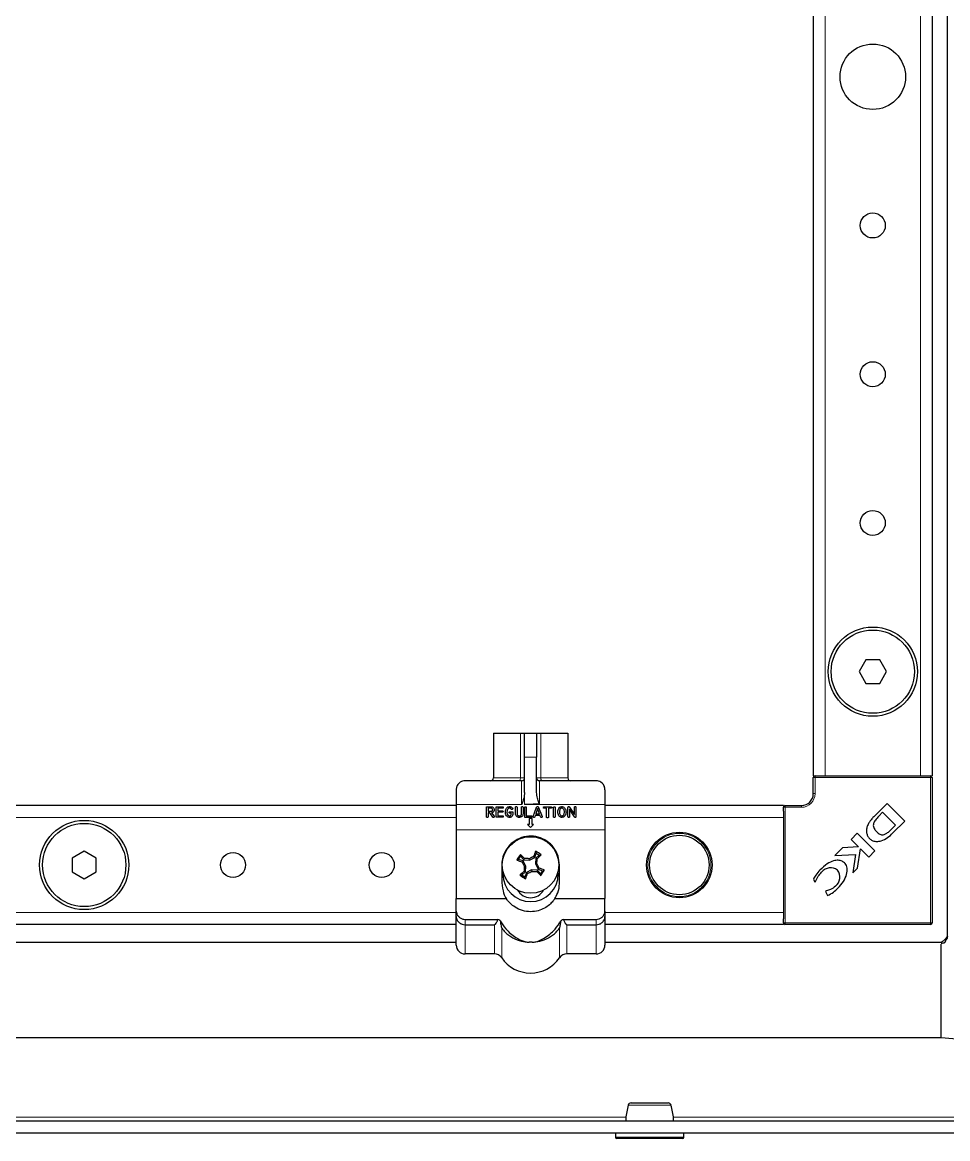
# Model space of a CAD drawing. Header units: millimetres. Extents: x -197 to 1349, y -1456 to 1043.
# Drawn here: x 1002.1 to 1157.6, y -1282 to -1094.3 of the extents above; entities that cross this region are included whole.
import ezdxf

# ---------------------------------------------------------------- set-up
doc = ezdxf.new("R2010")
doc.units = ezdxf.units.MM

msp = doc.modelspace()

# ---------------------------------------------------------------- linework, layer by layer
at = {"color": 7, "linetype": 'Continuous', "lineweight": 25}
for p, q in [((1157.49, 841.03), (1157.49, -1247.97)), ((1134.99, 814.03), (1134.99, -1220.97)), ((1154.99, 814.03), (1154.99, -1220.97)), ((1143.84, -1201.47), (1142.68, -1203.47)), ((1146.15, -1201.47), (1143.84, -1201.47)), ((1147.3, -1203.47), (1146.15, -1201.47)), ((1142.68, -1203.47), (1143.84, -1205.47)), ((1146.15, -1205.47), (1147.3, -1203.47)), ((1143.84, -1205.47), (1146.15, -1205.47)), ((1081.24, -1213.82), (1081.24, -1221.32)), ((1081.24, -1213.82), (1085.77, -1213.82)), ((1085.77, -1213.82), (1086.49, -1213.82)), ((1086.49, -1213.82), (1088.49, -1213.82)), ((1086.49, -1217.82), (1086.49, -1213.82)), ((1088.49, -1213.82), (1088.49, -1217.82)), ((1088.49, -1213.82), (1089.22, -1213.82)), ((1089.22, -1213.82), (1093.74, -1213.82)), ((1093.74, -1213.82), (1093.74, -1221.32)), ((1086.49, -1223.76), (1086.49, -1217.82)), ((1088.49, -1223.76), (1088.49, -1217.82)), ((1134.99, -1220.97), (1135.29, -1220.97)), ((1134.99, -1223.97), (1134.99, -1221.27)), ((1135.29, -1220.97), (1135.94, -1220.97)), ((1135.94, -1220.97), (1136.99, -1220.97)), ((1136.99, -1220.97), (1152.99, -1220.97)), ((1152.99, -1220.97), (1154.05, -1220.97)), ((1154.05, -1220.97), (1154.69, -1220.97)), ((1154.69, -1220.97), (1154.99, -1220.97)), ((1154.99, -1221.27), (1154.99, -1245.67)), ((1074.99, -1223.32), (1074.99, -1225.82)), ((1085.99, -1221.82), (1076.49, -1221.82)), ((1098.49, -1221.82), (1088.99, -1221.82)), ((1099.99, -1223.32), (1099.99, -1225.82)), ((1074.99, -1225.97), (894.99, -1225.97)), ((1074.99, -1225.82), (1074.99, -1230.08)), ((1080.09, -1226.18), (1080.84, -1226.18)), ((1080.09, -1227.84), (1080.09, -1226.18)), ((1080.85, -1226.44), (1080.35, -1226.44)), ((1080.35, -1226.44), (1080.35, -1226.94)), ((1080.35, -1226.94), (1080.94, -1226.94)), ((1080.64, -1227.21), (1080.35, -1227.21)), ((1080.35, -1227.21), (1080.35, -1227.84)), ((1081.13, -1227.92), (1080.64, -1227.21)), ((1080.95, -1227.21), (1081.35, -1227.78)), ((1081.69, -1227.95), (1081.69, -1226.18)), ((1081.69, -1226.18), (1082.76, -1226.18)), ((1082.75, -1226.44), (1081.96, -1226.44)), ((1081.96, -1226.44), (1081.96, -1226.85)), ((1081.96, -1226.85), (1082.7, -1226.85)), ((1082.7, -1227.11), (1081.96, -1227.11)), ((1081.96, -1227.11), (1081.96, -1227.69)), ((1084.03, -1227.01), (1084.52, -1227.01)), ((1084.52, -1227.01), (1084.52, -1227.31)), ((1084.95, -1227.37), (1084.95, -1226.29)), ((1085.22, -1226.29), (1085.22, -1227.36)), ((1085.96, -1227.35), (1085.96, -1226.29)), ((1086.22, -1226.29), (1086.22, -1227.35)), ((1086.51, -1227.97), (1086.51, -1226.31)), ((1086.77, -1226.31), (1086.77, -1227.71)), ((1087.93, -1227.8), (1088.51, -1226.26)), ((1088.67, -1226.5), (1088.36, -1227.37)), ((1088.99, -1227.37), (1088.67, -1226.5)), ((1088.83, -1226.28), (1089.42, -1227.8)), ((1089.76, -1226.18), (1090.88, -1226.18)), ((1090.18, -1226.44), (1089.76, -1226.44)), ((1090.18, -1227.91), (1090.18, -1226.44)), ((1090.88, -1226.44), (1090.49, -1226.44)), ((1090.49, -1226.44), (1090.49, -1227.91)), ((1091.35, -1227.84), (1091.35, -1226.31)), ((1091.62, -1226.31), (1091.62, -1227.84)), ((1093.77, -1227.84), (1093.77, -1226.28)), ((1094.87, -1227.86), (1094.04, -1226.6)), ((1094.04, -1226.6), (1094.04, -1227.84)), ((1094.05, -1226.23), (1094.85, -1227.47)), ((1094.85, -1227.47), (1094.85, -1226.29)), ((1095.12, -1226.29), (1095.12, -1227.84)), ((1099.99, -1225.82), (1099.99, -1230.08)), ((1129.99, -1225.97), (1099.99, -1225.97)), ((1129.99, -1225.97), (1129.99, -1226.27)), ((1129.99, -1226.92), (1129.99, -1226.27)), ((1129.99, -1226.92), (1129.99, -1227.97)), ((1130.29, -1225.97), (1132.99, -1225.97)), ((1147.39, -1225.62), (1145.5, -1227.51)), ((1146.64, -1227.1), (1145.98, -1227.78)), ((1148.82, -1229.28), (1146.64, -1227.1)), ((1150.35, -1228.58), (1147.39, -1225.62)), ((1082.76, -1227.95), (1081.69, -1227.95)), ((1081.96, -1227.69), (1082.75, -1227.69)), ((1084.23, -1227.28), (1084.03, -1227.28)), ((1087.57, -1227.97), (1086.51, -1227.97)), ((1086.77, -1227.71), (1087.57, -1227.71)), ((1087.74, -1228.18), (1087.24, -1228.18)), ((1087.24, -1228.18), (1087.24, -1229.18)), ((1087.74, -1229.18), (1087.74, -1228.18)), ((1088.27, -1227.64), (1088.18, -1227.88)), ((1089.08, -1227.64), (1088.27, -1227.64)), ((1088.36, -1227.37), (1088.99, -1227.37)), ((1089.18, -1227.88), (1089.08, -1227.64)), ((1129.99, -1227.97), (1129.99, -1243.97)), ((1145.5, -1227.51), (1145.48, -1227.53)), ((1148.36, -1230.57), (1150.35, -1228.58)), ((1074.99, -1230.08), (1074.99, -1241.58)), ((1086.99, -1229.18), (1087.49, -1229.68)), ((1087.24, -1229.18), (1086.99, -1229.18)), ((1087.49, -1229.68), (1087.99, -1229.18)), ((1087.99, -1229.18), (1087.74, -1229.18)), ((1099.99, -1230.08), (1099.99, -1241.58)), ((1142.38, -1230.62), (1141.33, -1231.68)), ((1145.34, -1233.58), (1142.38, -1230.62)), ((1148.1, -1230.03), (1148.82, -1229.28)), ((1141.33, -1231.68), (1142.57, -1232.93)), ((1012.49, -1233.66), (1010.49, -1234.82)), ((1014.49, -1234.82), (1012.49, -1233.66)), ((1085.48, -1235.02), (1085.81, -1234.51)), ((1085.81, -1234.51), (1085.78, -1234.19)), ((1085.81, -1234.51), (1086.35, -1235.1)), ((1087.32, -1235.15), (1088.19, -1234.71)), ((1088.19, -1234.71), (1088, -1234.55)), ((1088.19, -1234.71), (1088.45, -1233.96)), ((1088.45, -1233.96), (1088.34, -1233.65)), ((1088.95, -1234.29), (1088.37, -1234.83)), ((1088.45, -1233.96), (1088.95, -1234.29)), ((1088.95, -1234.29), (1089.28, -1234.26)), ((1139.91, -1233.1), (1138.62, -1234.39)), ((1138.62, -1234.39), (1142.1, -1234.21)), ((1142.57, -1232.93), (1139.91, -1233.1)), ((1142.1, -1234.21), (1141.62, -1237.3)), ((1142.42, -1236.51), (1142.91, -1233.24)), ((1142.91, -1233.24), (1144.3, -1234.63)), ((1144.3, -1234.63), (1145.34, -1233.58)), ((1010.49, -1234.82), (1010.49, -1237.13)), ((1014.49, -1237.13), (1014.49, -1234.82)), ((1082.64, -1235.97), (1082.64, -1238.97)), ((1085.48, -1235.02), (1085.17, -1235.13)), ((1086.23, -1235.28), (1085.48, -1235.02)), ((1086.23, -1235.28), (1086.07, -1235.47)), ((1086.67, -1236.15), (1086.23, -1235.28)), ((1086.35, -1235.1), (1086.46, -1234.88)), ((1086.35, -1235.1), (1087.32, -1235.15)), ((1086.67, -1236.15), (1086.44, -1236.2)), ((1086.62, -1237.12), (1086.67, -1236.15)), ((1087.32, -1235.15), (1087.27, -1234.91)), ((1088.37, -1234.83), (1088.32, -1235.8)), ((1088.32, -1235.8), (1088.55, -1235.75)), ((1088.32, -1235.8), (1088.76, -1236.66)), ((1088.37, -1234.83), (1088.59, -1234.94)), ((1088.76, -1236.66), (1088.92, -1236.48)), ((1092.34, -1238.97), (1092.34, -1235.97)), ((1141.62, -1237.3), (1142.42, -1236.51)), ((1010.49, -1237.13), (1012.49, -1238.28)), ((1012.49, -1238.28), (1014.49, -1237.13)), ((1082.84, -1237.47), (1082.64, -1237.47)), ((1086.04, -1237.66), (1085.71, -1237.69)), ((1086.04, -1237.66), (1086.62, -1237.12)), ((1086.54, -1237.99), (1086.04, -1237.66)), ((1086.62, -1237.12), (1086.4, -1237.01)), ((1086.8, -1237.23), (1086.54, -1237.99)), ((1086.54, -1237.99), (1086.65, -1238.3)), ((1087.67, -1236.8), (1086.8, -1237.23)), ((1086.8, -1237.23), (1086.99, -1237.4)), ((1087.67, -1236.8), (1087.72, -1237.03)), ((1088.64, -1236.85), (1087.67, -1236.8)), ((1088.64, -1236.85), (1088.53, -1237.07)), ((1089.18, -1237.43), (1088.64, -1236.85)), ((1088.76, -1236.66), (1089.51, -1236.93)), ((1089.51, -1236.93), (1089.18, -1237.43)), ((1089.18, -1237.43), (1089.21, -1237.76)), ((1089.51, -1236.93), (1089.82, -1236.82)), ((1092.34, -1237.47), (1092.14, -1237.47)), ((1135, -1238.35), (1135.24, -1238.86)), ((1135.24, -1238.86), (1135.35, -1238.75)), ((1137.19, -1240.29), (1137.06, -1240.43)), ((1074.99, -1243.72), (1074.99, -1241.58)), ((1074.99, -1241.58), (1083.4, -1241.58)), ((1091.59, -1241.58), (1099.99, -1241.58)), ((1099.99, -1243.72), (1099.99, -1241.58)), ((1137.06, -1240.43), (1137.39, -1241.12)), ((1074.99, -1244.63), (1074.99, -1243.72)), ((1099.99, -1243.72), (1099.99, -1244.63)), ((1129.99, -1243.97), (1129.99, -1245.03)), ((1074.99, -1245.97), (894.99, -1245.97)), ((1074.99, -1249.42), (1074.99, -1244.63)), ((1076.49, -1245.11), (1082.01, -1245.11)), ((1076.49, -1246.01), (1081.4, -1246.01)), ((1092.98, -1245.11), (1098.49, -1245.11)), ((1093.58, -1246.01), (1098.49, -1246.01)), ((1099.99, -1244.63), (1099.99, -1249.42)), ((1129.99, -1245.97), (1099.99, -1245.97)), ((1129.99, -1245.67), (1129.99, -1245.03)), ((1129.99, -1245.67), (1129.99, -1245.97)), ((1154.69, -1245.97), (1130.29, -1245.97)), ((1074.99, -1248.97), (868.49, -1248.97)), ((1156.49, -1248.97), (1099.99, -1248.97)), ((1156.49, -1264.97), (1156.49, -1249.3)), ((1081.4, -1250.92), (1076.49, -1250.92)), ((1098.49, -1250.92), (1093.58, -1250.92)), ((868.49, -1264.97), (1156.49, -1264.97)), ((817.79, -1278.97), (1207.19, -1278.97)), ((817.79, -1280.97), (1207.19, -1280.97)), ((1101.74, -1280.97), (1101.74, -1281.72)), ((1113.24, -1281.72), (1113.24, -1280.97)), ((1112.99, -1281.97), (1101.99, -1281.97))]:
    msp.add_line(p, q, dxfattribs=at)
at = {"color": 8, "linetype": 'Continuous', "lineweight": 18}
for p, q in [((1136.99, 814.03), (1136.99, -1220.97)), ((1152.99, 814.03), (1152.99, -1220.97)), ((1085.77, -1221.32), (1085.77, -1213.82)), ((1089.22, -1213.82), (1089.22, -1221.32)), ((1088.49, -1217.82), (1086.49, -1217.82)), ((1081.24, -1221.32), (1085.77, -1221.32)), ((1085.77, -1221.32), (1086.49, -1221.32)), ((1088.49, -1221.32), (1089.22, -1221.32)), ((1089.22, -1221.32), (1093.74, -1221.32)), ((1134.99, -1221.27), (1135.29, -1221.27)), ((1135.29, -1221.27), (1135.29, -1220.97)), ((1135.29, -1221.27), (1135.29, -1223.97)), ((1154.69, -1221.27), (1135.29, -1221.27)), ((1154.69, -1221.27), (1154.69, -1220.97)), ((1154.69, -1245.67), (1154.69, -1221.27)), ((1154.69, -1221.27), (1154.99, -1221.27)), ((1085.99, -1225.82), (1085.99, -1221.82)), ((1088.99, -1221.82), (1088.99, -1225.75)), ((1086.49, -1225.82), (1086.49, -1223.76)), ((1134.99, -1223.97), (1135.29, -1223.97)), ((1085.99, -1225.82), (1074.99, -1225.82)), ((1099.99, -1225.82), (1086.49, -1225.82)), ((1129.99, -1226.27), (1130.29, -1226.27)), ((1130.29, -1226.27), (1130.29, -1225.97)), ((1132.99, -1226.27), (1130.29, -1226.27)), ((1130.29, -1226.27), (1130.29, -1245.67)), ((1132.99, -1225.97), (1132.99, -1226.27)), ((1074.99, -1227.97), (894.99, -1227.97)), ((1129.99, -1227.97), (1099.99, -1227.97)), ((1099.99, -1230.08), (1074.99, -1230.08)), ((1074.99, -1243.97), (894.99, -1243.97)), ((1129.99, -1243.97), (1099.99, -1243.97)), ((1076.49, -1245.11), (1076.49, -1246.01)), ((1076.49, -1246.01), (1076.49, -1250.92)), ((1081.4, -1250.92), (1081.4, -1246.01)), ((1093.58, -1246.01), (1093.58, -1250.92)), ((1098.49, -1246.01), (1098.49, -1245.11)), ((1098.49, -1250.92), (1098.49, -1246.01)), ((1129.99, -1245.67), (1130.29, -1245.67)), ((1130.29, -1245.67), (1154.69, -1245.67)), ((1130.29, -1245.97), (1130.29, -1245.67)), ((1154.69, -1245.67), (1154.69, -1245.97)), ((1154.69, -1245.67), (1154.99, -1245.67)), ((1082.64, -1246.61), (1082.64, -1251.57)), ((1092.35, -1251.57), (1092.35, -1246.61)), ((1103.52, -1278.37), (921.46, -1278.37)), ((1206.89, -1278.37), (1111.46, -1278.37)), ((1101.74, -1281.72), (1113.24, -1281.72))]:
    msp.add_line(p, q, dxfattribs=at)
at = {"color": 8, "linetype": 'Continuous', "lineweight": 18, "flags": 128}
for points in [[(1085.77, -1221.32), (1085.77, -1221.42), (1085.76, -1221.52), (1085.75, -1221.6), (1085.73, -1221.68), (1085.71, -1221.74), (1085.68, -1221.79), (1085.66, -1221.81), (1085.63, -1221.82)], [(1089.36, -1221.82), (1089.33, -1221.81), (1089.3, -1221.79), (1089.28, -1221.74), (1089.26, -1221.68), (1089.24, -1221.6), (1089.23, -1221.52), (1089.22, -1221.42), (1089.22, -1221.32)]]:
    msp.add_lwpolyline(points, dxfattribs=at)
at = {"color": 7, "linetype": 'Continuous', "lineweight": 25}
for centre, radius in [((1144.99, -1103.47), 5.5), ((1144.99, -1128.47), 2.1), ((1144.99, -1153.47), 2.1), ((1144.99, -1178.47), 2.1), ((1144.99, -1203.47), 7.5), ((1144.99, -1203.47), 7), ((1012.49, -1235.97), 7.5), ((1012.49, -1235.97), 7), ((1112.49, -1235.97), 5.5), ((1112.49, -1235.97), 5), ((1087.49, -1235.97), 4.75), ((1037.49, -1235.97), 2.1), ((1062.49, -1235.97), 2.1)]:
    msp.add_circle(centre, radius, dxfattribs=at)
at = {"color": 8, "linetype": 'Continuous', "lineweight": 18}
msp.add_circle((1112.49, -1235.97), 5.3, dxfattribs=at)
at = {"color": 7, "linetype": 'Continuous', "lineweight": 25}
for centre, radius, start, end in [((1080.74, -1221.32), 0.5, 270, 0), ((1085.99, -1221.32), 0.5, 270, 0), ((1088.99, -1221.32), 0.5, 180, 270), ((1094.24, -1221.32), 0.5, 180, 270), ((1135.29, -1221.27), 0.3, 90, 180), ((1154.69, -1221.27), 0.3, 0, 90), ((1132.99, -1223.97), 2, 270, 0), ((1130.29, -1226.27), 0.3, 90, 180), ((1144.7, -1227.36), 4.87, 290.3445, 318.7777), ((1143.92, -1225.55), 6.12, 306.9888, 313.0744), ((1148.21, -1275.53), 74.88, 146.4919, 147.3486), ((1036.82, -1282.87), 69.05, 44.0348, 44.8347), ((1121.26, -1302.46), 75.61, 116.0937, 116.7115), ((1152.8, -1258.39), 69.05, 159.0058, 159.8057), ((1047.94, -1296.69), 74.88, 56.4919, 57.3486), ((1040.6, -1185.3), 69.05, 314.0348, 314.8347), ((1109.91, -1170.67), 69.05, 249.0058, 249.8057), ((1153.98, -1202.21), 75.61, 206.0937, 206.7115), ((1161.95, -1239.98), 75.61, 177.129, 177.7468), ((1083.48, -1310.43), 75.61, 87.129, 87.7468), ((1013.04, -1231.96), 75.61, 357.129, 357.7468), ((1021.01, -1269.74), 75.61, 26.0937, 26.7115), ((1065.08, -1301.28), 69.05, 69.0058, 69.8057), ((1137.92, -1238.38), 1.94, 53.3097, 142.3464), ((1087.49, -1237.47), 4.65, 180, 0), ((1134.39, -1286.65), 69.05, 134.0348, 134.8347), ((1127.05, -1175.25), 74.88, 236.4919, 237.3486), ((1022.19, -1213.56), 69.05, 339.0058, 339.8057), ((1053.73, -1169.49), 75.61, 296.0937, 296.7115), ((1091.5, -1161.52), 75.61, 267.129, 267.7468), ((1138.17, -1189.08), 69.05, 224.0348, 224.8347), ((1026.77, -1196.42), 74.88, 326.4919, 327.3486), ((1137.48, -1237.98), 1.97, 308.454, 35.887), ((1087.49, -1238.97), 2.5, 209.1764, 330.8236), ((1130.29, -1245.67), 0.3, 180, 270), ((1154.69, -1245.67), 0.3, 270, 0), ((1076.49, -1249.42), 1.5, 180, 270), ((1098.49, -1249.42), 1.5, 270, 0), ((1081.4, -1252.42), 1.5, 34.5604, 90), ((1087.49, -1248.23), 5.9, 214.5604, 325.4396), ((1093.58, -1252.42), 1.5, 90, 145.4396), ((1104.38, -1276.47), 0.5, 89.9982, 165.4001), ((1110.61, -1276.47), 0.5, 15.316, 90.0228), ((1101.99, -1281.72), 0.25, 180, 270), ((1112.99, -1281.72), 0.25, 270, 0)]:
    msp.add_arc(centre, radius, start, end, dxfattribs=at)
at = {"color": 8, "linetype": 'Continuous', "lineweight": 18}
msp.add_arc((1132.99, -1223.97), 2.3, 270, 0, dxfattribs=at)
at = {"color": 7, "linetype": 'Continuous', "lineweight": 25}
msp.add_ellipse((16515.67, -1225.82), major_axis=(15429.18, 0), ratio=0.000259, start_param=3.123591, end_param=3.141593, dxfattribs=at)
for points, knots in [([(1076.49, -1221.82), (1076.49, -1221.82), (1076.42, -1221.82), (1076.07, -1221.85), (1075.54, -1222.08), (1075.08, -1222.66), (1075.02, -1223.13), (1074.99, -1223.32)], [0, 0, 0, 0, 0.003231, 0.101221, 0.514725, 0.80586, 1, 1, 1, 1]), ([(1099.99, -1223.32), (1099.97, -1223.13), (1099.91, -1222.66), (1099.45, -1222.08), (1098.92, -1221.85), (1098.57, -1221.82), (1098.5, -1221.82), (1098.49, -1221.82)], [0, 0, 0, 0, 0.19414, 0.485275, 0.898779, 0.996769, 1, 1, 1, 1]), ([(1086.49, -1223.76), (1086.46, -1224.1), (1086.38, -1224.8), (1086.12, -1225.47), (1086, -1225.82), (1085.99, -1225.82)], [0, 0, 0, 0, 0.475461, 0.994056, 1, 1, 1, 1]), ([(1088.99, -1225.75), (1088.99, -1225.75), (1088.99, -1225.75), (1088.98, -1225.75), (1088.97, -1225.73), (1088.94, -1225.65), (1088.82, -1225.31), (1088.59, -1224.68), (1088.53, -1224.09), (1088.49, -1223.76)], [0, 0, 0, 0, 0.00167, 0.003889, 0.009531, 0.034361, 0.132751, 0.526214, 1, 1, 1, 1]), ([(1080.84, -1226.18), (1080.92, -1226.18), (1081.06, -1226.19), (1081.17, -1226.28), (1081.22, -1226.31)], [0, 0, 0, 0, 0.559747, 1, 1, 1, 1]), ([(1081.04, -1226.51), (1081, -1226.48), (1080.95, -1226.45), (1080.88, -1226.44), (1080.85, -1226.44)], [0, 0, 0, 0, 0.559136, 1, 1, 1, 1]), ([(1080.94, -1226.94), (1080.96, -1226.94), (1081, -1226.93), (1081.03, -1226.91), (1081.04, -1226.9)], [0, 0, 0, 0, 0.558174, 1, 1, 1, 1]), ([(1081.18, -1227.12), (1081.14, -1227.14), (1081.07, -1227.19), (1080.98, -1227.2), (1080.95, -1227.21)], [0, 0, 0, 0, 0.56031, 1, 1, 1, 1]), ([(1081.12, -1226.7), (1081.11, -1226.66), (1081.11, -1226.59), (1081.06, -1226.53), (1081.04, -1226.51)], [0, 0, 0, 0, 0.559692, 1, 1, 1, 1]), ([(1081.04, -1226.9), (1081.06, -1226.88), (1081.08, -1226.85), (1081.11, -1226.78), (1081.12, -1226.73), (1081.12, -1226.7)], [0, 0, 0, 0, 0.279917, 0.56006, 1, 1, 1, 1]), ([(1081.38, -1226.7), (1081.37, -1226.79), (1081.36, -1226.96), (1081.24, -1227.07), (1081.18, -1227.12)], [0, 0, 0, 0, 0.559457, 1, 1, 1, 1]), ([(1081.22, -1226.31), (1081.27, -1226.38), (1081.37, -1226.49), (1081.38, -1226.64), (1081.38, -1226.7)], [0, 0, 0, 0, 0.558947, 1, 1, 1, 1]), ([(1082.7, -1226.85), (1082.73, -1226.85), (1082.77, -1226.85), (1082.83, -1226.88), (1082.85, -1226.93), (1082.86, -1226.96), (1082.86, -1226.98)], [0, 0, 0, 0, 0.280945, 0.559897, 0.779525, 1, 1, 1, 1]), ([(1082.86, -1226.98), (1082.86, -1227), (1082.85, -1227.04), (1082.8, -1227.11), (1082.74, -1227.11), (1082.7, -1227.11)], [0, 0, 0, 0, 0.281099, 0.559768, 1, 1, 1, 1]), ([(1082.91, -1226.31), (1082.91, -1226.33), (1082.9, -1226.37), (1082.85, -1226.43), (1082.79, -1226.44), (1082.75, -1226.44)], [0, 0, 0, 0, 0.281053, 0.559663, 1, 1, 1, 1]), ([(1082.76, -1226.18), (1082.78, -1226.18), (1082.82, -1226.18), (1082.88, -1226.21), (1082.91, -1226.26), (1082.91, -1226.29), (1082.91, -1226.31)], [0, 0, 0, 0, 0.280872, 0.559701, 0.779382, 1, 1, 1, 1]), ([(1083.25, -1227.08), (1083.26, -1226.94), (1083.27, -1226.7), (1083.39, -1226.49), (1083.45, -1226.4)], [0, 0, 0, 0, 0.56034, 1, 1, 1, 1]), ([(1083.44, -1227.68), (1083.38, -1227.58), (1083.27, -1227.39), (1083.26, -1227.17), (1083.25, -1227.08)], [0, 0, 0, 0, 0.559347, 1, 1, 1, 1]), ([(1083.45, -1226.4), (1083.52, -1226.32), (1083.66, -1226.18), (1083.85, -1226.16), (1083.94, -1226.15)], [0, 0, 0, 0, 0.559217, 1, 1, 1, 1]), ([(1083.93, -1226.42), (1083.89, -1226.42), (1083.82, -1226.43), (1083.69, -1226.5), (1083.54, -1226.71), (1083.53, -1226.93), (1083.51, -1227.08)], [0, 0, 0, 0, 0.1253317, 0.2506948, 0.5007376, 1, 1, 1, 1]), ([(1083.51, -1227.08), (1083.52, -1227.16), (1083.53, -1227.31), (1083.6, -1227.45), (1083.63, -1227.51)], [0, 0, 0, 0, 0.5599802, 1, 1, 1, 1]), ([(1083.9, -1227.15), (1083.9, -1227.13), (1083.9, -1227.09), (1083.93, -1227.04), (1083.98, -1227.02), (1084.01, -1227.02), (1084.03, -1227.01)], [0, 0, 0, 0, 0.280637, 0.55889, 0.779144, 1, 1, 1, 1]), ([(1084.03, -1227.28), (1084.01, -1227.28), (1083.97, -1227.28), (1083.92, -1227.24), (1083.9, -1227.19), (1083.9, -1227.16), (1083.9, -1227.15)], [0, 0, 0, 0, 0.280664, 0.558735, 0.779002, 1, 1, 1, 1]), ([(1084.12, -1226.46), (1084.09, -1226.45), (1084.03, -1226.42), (1083.96, -1226.42), (1083.93, -1226.42)], [0, 0, 0, 0, 0.5586335, 1, 1, 1, 1]), ([(1083.94, -1226.15), (1084.01, -1226.15), (1084.13, -1226.16), (1084.24, -1226.22), (1084.29, -1226.24)], [0, 0, 0, 0, 0.5605138, 1, 1, 1, 1]), ([(1084.22, -1226.58), (1084.21, -1226.55), (1084.18, -1226.51), (1084.14, -1226.48), (1084.12, -1226.46)], [0, 0, 0, 0, 0.560467, 1, 1, 1, 1]), ([(1084.33, -1226.64), (1084.31, -1226.63), (1084.26, -1226.63), (1084.24, -1226.59), (1084.22, -1226.58)], [0, 0, 0, 0, 0.558039, 1, 1, 1, 1]), ([(1084.29, -1226.24), (1084.32, -1226.27), (1084.39, -1226.33), (1084.44, -1226.4), (1084.46, -1226.43)], [0, 0, 0, 0, 0.559542, 1, 1, 1, 1]), ([(1084.49, -1226.51), (1084.48, -1226.53), (1084.47, -1226.57), (1084.43, -1226.61), (1084.38, -1226.64), (1084.35, -1226.64), (1084.33, -1226.64)], [0, 0, 0, 0, 0.277709, 0.558209, 0.77892, 1, 1, 1, 1]), ([(1084.46, -1226.43), (1084.46, -1226.44), (1084.48, -1226.47), (1084.49, -1226.5), (1084.49, -1226.51)], [0, 0, 0, 0, 0.560691, 1, 1, 1, 1]), ([(1084.95, -1226.29), (1084.95, -1226.27), (1084.96, -1226.23), (1084.98, -1226.18), (1085.03, -1226.15), (1085.06, -1226.15), (1085.07, -1226.15)], [0, 0, 0, 0, 0.280849, 0.55949, 0.779158, 1, 1, 1, 1]), ([(1085.07, -1226.15), (1085.09, -1226.15), (1085.14, -1226.15), (1085.19, -1226.19), (1085.21, -1226.24), (1085.22, -1226.27), (1085.22, -1226.29)], [0, 0, 0, 0, 0.2809103, 0.559174, 0.7791663, 1, 1, 1, 1]), ([(1085.96, -1226.29), (1085.96, -1226.27), (1085.96, -1226.23), (1085.99, -1226.18), (1086.04, -1226.15), (1086.07, -1226.15), (1086.08, -1226.15)], [0, 0, 0, 0, 0.2809, 0.559498, 0.779148, 1, 1, 1, 1]), ([(1086.08, -1226.15), (1086.1, -1226.15), (1086.14, -1226.15), (1086.2, -1226.19), (1086.22, -1226.24), (1086.22, -1226.27), (1086.22, -1226.29)], [0, 0, 0, 0, 0.280888, 0.559023, 0.779155, 1, 1, 1, 1]), ([(1086.51, -1226.31), (1086.51, -1226.29), (1086.51, -1226.25), (1086.54, -1226.2), (1086.59, -1226.18), (1086.62, -1226.18), (1086.63, -1226.18)], [0, 0, 0, 0, 0.280912, 0.559405, 0.779108, 1, 1, 1, 1]), ([(1086.63, -1226.18), (1086.65, -1226.18), (1086.7, -1226.18), (1086.75, -1226.21), (1086.77, -1226.26), (1086.77, -1226.29), (1086.77, -1226.31)], [0, 0, 0, 0, 0.2808126, 0.5590988, 0.7791702, 1, 1, 1, 1]), ([(1088.51, -1226.26), (1088.52, -1226.24), (1088.53, -1226.21), (1088.58, -1226.16), (1088.63, -1226.16), (1088.66, -1226.15)], [0, 0, 0, 0, 0.281465, 0.561772, 1, 1, 1, 1]), ([(1088.66, -1226.15), (1088.68, -1226.15), (1088.72, -1226.16), (1088.79, -1226.2), (1088.82, -1226.25), (1088.83, -1226.28)], [0, 0, 0, 0, 0.281226, 0.561522, 1, 1, 1, 1]), ([(1089.63, -1226.31), (1089.63, -1226.29), (1089.63, -1226.25), (1089.67, -1226.2), (1089.72, -1226.18), (1089.75, -1226.18), (1089.76, -1226.18)], [0, 0, 0, 0, 0.280713, 0.558701, 0.779045, 1, 1, 1, 1]), ([(1089.76, -1226.44), (1089.74, -1226.44), (1089.7, -1226.44), (1089.65, -1226.4), (1089.63, -1226.36), (1089.63, -1226.32), (1089.63, -1226.31)], [0, 0, 0, 0, 0.28076, 0.558821, 0.778915, 1, 1, 1, 1]), ([(1090.88, -1226.18), (1090.9, -1226.18), (1090.95, -1226.18), (1091.01, -1226.2), (1091.04, -1226.26), (1091.04, -1226.29), (1091.04, -1226.31)], [0, 0, 0, 0, 0.280951, 0.559967, 0.779431, 1, 1, 1, 1]), ([(1091.04, -1226.31), (1091.04, -1226.33), (1091.04, -1226.37), (1090.98, -1226.43), (1090.92, -1226.44), (1090.88, -1226.44)], [0, 0, 0, 0, 0.2810191, 0.5596788, 1, 1, 1, 1]), ([(1091.35, -1226.31), (1091.35, -1226.29), (1091.36, -1226.25), (1091.38, -1226.2), (1091.43, -1226.18), (1091.46, -1226.18), (1091.47, -1226.18)], [0, 0, 0, 0, 0.280828, 0.559417, 0.779393, 1, 1, 1, 1]), ([(1091.47, -1226.18), (1091.49, -1226.18), (1091.54, -1226.18), (1091.59, -1226.21), (1091.61, -1226.26), (1091.62, -1226.29), (1091.62, -1226.31)], [0, 0, 0, 0, 0.280765, 0.559178, 0.779175, 1, 1, 1, 1]), ([(1092.07, -1227.07), (1092.08, -1226.95), (1092.09, -1226.73), (1092.2, -1226.53), (1092.24, -1226.45)], [0, 0, 0, 0, 0.559914, 1, 1, 1, 1]), ([(1092.25, -1227.69), (1092.19, -1227.58), (1092.09, -1227.39), (1092.08, -1227.17), (1092.07, -1227.07)], [0, 0, 0, 0, 0.5591489, 1, 1, 1, 1]), ([(1092.24, -1226.45), (1092.31, -1226.35), (1092.43, -1226.19), (1092.63, -1226.16), (1092.72, -1226.15)], [0, 0, 0, 0, 0.560137, 1, 1, 1, 1]), ([(1092.43, -1226.62), (1092.4, -1226.7), (1092.34, -1226.85), (1092.34, -1227), (1092.34, -1227.07)], [0, 0, 0, 0, 0.559075, 1, 1, 1, 1]), ([(1092.34, -1227.07), (1092.34, -1227.16), (1092.35, -1227.31), (1092.41, -1227.45), (1092.44, -1227.51)], [0, 0, 0, 0, 0.560273, 1, 1, 1, 1]), ([(1092.72, -1226.42), (1092.69, -1226.42), (1092.62, -1226.43), (1092.51, -1226.5), (1092.46, -1226.57), (1092.43, -1226.62)], [0, 0, 0, 0, 0.279832, 0.559843, 1, 1, 1, 1]), ([(1092.72, -1226.15), (1092.78, -1226.16), (1092.9, -1226.16), (1093.1, -1226.25), (1093.19, -1226.37), (1093.25, -1226.45)], [0, 0, 0, 0, 0.280496, 0.560765, 1, 1, 1, 1]), ([(1093.06, -1226.62), (1093.01, -1226.56), (1092.92, -1226.44), (1092.78, -1226.42), (1092.72, -1226.42)], [0, 0, 0, 0, 0.5595959, 1, 1, 1, 1]), ([(1093.18, -1227.07), (1093.17, -1226.98), (1093.16, -1226.82), (1093.09, -1226.68), (1093.06, -1226.62)], [0, 0, 0, 0, 0.560046, 1, 1, 1, 1]), ([(1093.07, -1227.51), (1093.11, -1227.43), (1093.17, -1227.29), (1093.17, -1227.14), (1093.18, -1227.07)], [0, 0, 0, 0, 0.559133, 1, 1, 1, 1]), ([(1093.25, -1226.45), (1093.31, -1226.55), (1093.42, -1226.75), (1093.43, -1226.97), (1093.44, -1227.07)], [0, 0, 0, 0, 0.559312, 1, 1, 1, 1]), ([(1093.44, -1227.07), (1093.43, -1227.19), (1093.42, -1227.42), (1093.31, -1227.61), (1093.26, -1227.69)], [0, 0, 0, 0, 0.559865, 1, 1, 1, 1]), ([(1093.77, -1226.28), (1093.78, -1226.26), (1093.78, -1226.22), (1093.8, -1226.18), (1093.85, -1226.15), (1093.88, -1226.15), (1093.89, -1226.15)], [0, 0, 0, 0, 0.280941, 0.559114, 0.779089, 1, 1, 1, 1]), ([(1093.89, -1226.15), (1093.91, -1226.15), (1093.94, -1226.15), (1094, -1226.18), (1094.03, -1226.21), (1094.05, -1226.23)], [0, 0, 0, 0, 0.2806376, 0.5608768, 1, 1, 1, 1]), ([(1094.85, -1226.29), (1094.85, -1226.27), (1094.86, -1226.23), (1094.88, -1226.18), (1094.93, -1226.15), (1094.96, -1226.15), (1094.97, -1226.15)], [0, 0, 0, 0, 0.280888, 0.559482, 0.77927, 1, 1, 1, 1]), ([(1094.97, -1226.15), (1094.99, -1226.15), (1095.04, -1226.15), (1095.09, -1226.19), (1095.11, -1226.24), (1095.12, -1226.27), (1095.12, -1226.29)], [0, 0, 0, 0, 0.280836, 0.55925, 0.779182, 1, 1, 1, 1]), ([(1080.21, -1227.97), (1080.19, -1227.97), (1080.15, -1227.97), (1080.11, -1227.93), (1080.09, -1227.89), (1080.09, -1227.86), (1080.09, -1227.84)], [0, 0, 0, 0, 0.280437, 0.558281, 0.778899, 1, 1, 1, 1]), ([(1080.35, -1227.84), (1080.35, -1227.86), (1080.35, -1227.9), (1080.31, -1227.95), (1080.26, -1227.97), (1080.22, -1227.97), (1080.21, -1227.97)], [0, 0, 0, 0, 0.280498, 0.558325, 0.778868, 1, 1, 1, 1]), ([(1081.23, -1227.97), (1081.22, -1227.97), (1081.2, -1227.97), (1081.16, -1227.95), (1081.14, -1227.93), (1081.13, -1227.92)], [0, 0, 0, 0, 0.28022, 0.561305, 1, 1, 1, 1]), ([(1081.38, -1227.84), (1081.38, -1227.86), (1081.37, -1227.9), (1081.33, -1227.95), (1081.28, -1227.97), (1081.25, -1227.97), (1081.23, -1227.97)], [0, 0, 0, 0, 0.278138, 0.558544, 0.779161, 1, 1, 1, 1]), ([(1081.35, -1227.78), (1081.36, -1227.79), (1081.38, -1227.81), (1081.38, -1227.83), (1081.38, -1227.84)], [0, 0, 0, 0, 0.561079, 1, 1, 1, 1]), ([(1082.75, -1227.69), (1082.78, -1227.69), (1082.82, -1227.69), (1082.88, -1227.72), (1082.91, -1227.77), (1082.91, -1227.8), (1082.91, -1227.82)], [0, 0, 0, 0, 0.280912, 0.559714, 0.779499, 1, 1, 1, 1]), ([(1082.91, -1227.82), (1082.91, -1227.84), (1082.9, -1227.88), (1082.85, -1227.94), (1082.79, -1227.95), (1082.76, -1227.95)], [0, 0, 0, 0, 0.281214, 0.559901, 1, 1, 1, 1]), ([(1083.97, -1227.97), (1083.91, -1227.97), (1083.79, -1227.96), (1083.6, -1227.87), (1083.5, -1227.75), (1083.44, -1227.68)], [0, 0, 0, 0, 0.280314, 0.560507, 1, 1, 1, 1]), ([(1083.63, -1227.51), (1083.68, -1227.57), (1083.77, -1227.68), (1083.9, -1227.7), (1083.96, -1227.71)], [0, 0, 0, 0, 0.560858, 1, 1, 1, 1]), ([(1083.96, -1227.71), (1083.99, -1227.71), (1084.05, -1227.7), (1084.14, -1227.65), (1084.18, -1227.58), (1084.2, -1227.54)], [0, 0, 0, 0, 0.281265, 0.561609, 1, 1, 1, 1]), ([(1084.31, -1227.85), (1084.26, -1227.89), (1084.15, -1227.96), (1084.02, -1227.97), (1083.97, -1227.97)], [0, 0, 0, 0, 0.558998, 1, 1, 1, 1]), ([(1084.2, -1227.54), (1084.21, -1227.49), (1084.23, -1227.41), (1084.23, -1227.32), (1084.23, -1227.28)], [0, 0, 0, 0, 0.559597, 1, 1, 1, 1]), ([(1084.52, -1227.31), (1084.51, -1227.43), (1084.5, -1227.63), (1084.37, -1227.78), (1084.31, -1227.85)], [0, 0, 0, 0, 0.560493, 1, 1, 1, 1]), ([(1085.17, -1227.84), (1085.1, -1227.76), (1084.97, -1227.63), (1084.96, -1227.45), (1084.95, -1227.37)], [0, 0, 0, 0, 0.5583321, 1, 1, 1, 1]), ([(1085.61, -1227.97), (1085.52, -1227.97), (1085.36, -1227.97), (1085.23, -1227.88), (1085.17, -1227.84)], [0, 0, 0, 0, 0.55925, 1, 1, 1, 1]), ([(1085.22, -1227.36), (1085.22, -1227.42), (1085.23, -1227.53), (1085.3, -1227.6), (1085.34, -1227.63)], [0, 0, 0, 0, 0.560313, 1, 1, 1, 1]), ([(1085.34, -1227.63), (1085.38, -1227.66), (1085.46, -1227.71), (1085.55, -1227.71), (1085.59, -1227.71)], [0, 0, 0, 0, 0.559441, 1, 1, 1, 1]), ([(1085.59, -1227.71), (1085.65, -1227.7), (1085.75, -1227.69), (1085.89, -1227.61), (1085.95, -1227.48), (1085.96, -1227.39), (1085.96, -1227.35)], [0, 0, 0, 0, 0.2809352, 0.5594866, 0.7792447, 1, 1, 1, 1]), ([(1086.22, -1227.35), (1086.22, -1227.44), (1086.21, -1227.63), (1086.04, -1227.85), (1085.83, -1227.95), (1085.68, -1227.96), (1085.61, -1227.97)], [0, 0, 0, 0, 0.280416, 0.558636, 0.778958, 1, 1, 1, 1]), ([(1087.57, -1227.71), (1087.59, -1227.71), (1087.64, -1227.71), (1087.69, -1227.74), (1087.72, -1227.79), (1087.73, -1227.82), (1087.73, -1227.84)], [0, 0, 0, 0, 0.280855, 0.559718, 0.779518, 1, 1, 1, 1]), ([(1087.73, -1227.84), (1087.73, -1227.86), (1087.72, -1227.91), (1087.67, -1227.97), (1087.61, -1227.97), (1087.57, -1227.97)], [0, 0, 0, 0, 0.281266, 0.560078, 1, 1, 1, 1]), ([(1087.93, -1227.85), (1087.93, -1227.84), (1087.93, -1227.82), (1087.93, -1227.81), (1087.93, -1227.8)], [0, 0, 0, 0, 0.559504, 1, 1, 1, 1]), ([(1088.05, -1227.97), (1088.03, -1227.97), (1087.99, -1227.97), (1087.95, -1227.93), (1087.93, -1227.89), (1087.93, -1227.86), (1087.93, -1227.85)], [0, 0, 0, 0, 0.279579, 0.559194, 0.779582, 1, 1, 1, 1]), ([(1088.18, -1227.88), (1088.17, -1227.9), (1088.16, -1227.93), (1088.12, -1227.97), (1088.08, -1227.97), (1088.05, -1227.97)], [0, 0, 0, 0, 0.28077, 0.560807, 1, 1, 1, 1]), ([(1089.29, -1227.97), (1089.28, -1227.97), (1089.25, -1227.97), (1089.2, -1227.94), (1089.19, -1227.9), (1089.18, -1227.88)], [0, 0, 0, 0, 0.280695, 0.560335, 1, 1, 1, 1]), ([(1089.44, -1227.85), (1089.43, -1227.87), (1089.42, -1227.91), (1089.38, -1227.95), (1089.34, -1227.97), (1089.31, -1227.97), (1089.29, -1227.97)], [0, 0, 0, 0, 0.278517, 0.558613, 0.779333, 1, 1, 1, 1]), ([(1089.42, -1227.8), (1089.43, -1227.81), (1089.43, -1227.82), (1089.44, -1227.84), (1089.44, -1227.85)], [0, 0, 0, 0, 0.560081, 1, 1, 1, 1]), ([(1090.32, -1228.05), (1090.3, -1228.04), (1090.26, -1228.04), (1090.21, -1228.01), (1090.18, -1227.96), (1090.18, -1227.92), (1090.18, -1227.91)], [0, 0, 0, 0, 0.280822, 0.559059, 0.779094, 1, 1, 1, 1]), ([(1090.49, -1227.91), (1090.49, -1227.93), (1090.48, -1227.98), (1090.42, -1228.04), (1090.36, -1228.04), (1090.32, -1228.05)], [0, 0, 0, 0, 0.280801, 0.559621, 1, 1, 1, 1]), ([(1091.47, -1227.97), (1091.45, -1227.97), (1091.42, -1227.97), (1091.37, -1227.93), (1091.36, -1227.89), (1091.35, -1227.86), (1091.35, -1227.84)], [0, 0, 0, 0, 0.280437, 0.558281, 0.778899, 1, 1, 1, 1]), ([(1091.62, -1227.84), (1091.62, -1227.86), (1091.61, -1227.9), (1091.57, -1227.95), (1091.52, -1227.97), (1091.49, -1227.97), (1091.47, -1227.97)], [0, 0, 0, 0, 0.280518, 0.5583, 0.778735, 1, 1, 1, 1]), ([(1092.75, -1227.97), (1092.69, -1227.97), (1092.58, -1227.96), (1092.4, -1227.87), (1092.31, -1227.76), (1092.25, -1227.69)], [0, 0, 0, 0, 0.280367, 0.560574, 1, 1, 1, 1]), ([(1092.44, -1227.51), (1092.49, -1227.57), (1092.56, -1227.68), (1092.69, -1227.7), (1092.75, -1227.71)], [0, 0, 0, 0, 0.5605673, 1, 1, 1, 1]), ([(1092.75, -1227.71), (1092.79, -1227.71), (1092.86, -1227.7), (1092.98, -1227.64), (1093.04, -1227.56), (1093.07, -1227.51)], [0, 0, 0, 0, 0.280435, 0.560605, 1, 1, 1, 1]), ([(1093.26, -1227.69), (1093.19, -1227.78), (1093.05, -1227.94), (1092.84, -1227.96), (1092.75, -1227.97)], [0, 0, 0, 0, 0.559137, 1, 1, 1, 1]), ([(1093.89, -1227.97), (1093.87, -1227.97), (1093.84, -1227.97), (1093.78, -1227.92), (1093.78, -1227.87), (1093.77, -1227.84)], [0, 0, 0, 0, 0.281503, 0.560294, 1, 1, 1, 1]), ([(1094.04, -1227.84), (1094.04, -1227.86), (1094.03, -1227.9), (1094, -1227.95), (1093.94, -1227.97), (1093.91, -1227.97), (1093.89, -1227.97)], [0, 0, 0, 0, 0.280569, 0.558477, 0.77887, 1, 1, 1, 1]), ([(1095, -1227.97), (1094.98, -1227.97), (1094.95, -1227.97), (1094.9, -1227.92), (1094.89, -1227.89), (1094.87, -1227.86)], [0, 0, 0, 0, 0.278585, 0.558866, 1, 1, 1, 1]), ([(1095.12, -1227.84), (1095.12, -1227.86), (1095.11, -1227.9), (1095.09, -1227.95), (1095.04, -1227.97), (1095.01, -1227.97), (1095, -1227.97)], [0, 0, 0, 0, 0.280953, 0.559391, 0.779073, 1, 1, 1, 1]), ([(1144.34, -1228.86), (1144.24, -1229.06), (1144.03, -1229.45), (1143.91, -1230.08), (1143.95, -1230.68), (1144.15, -1231.21), (1144.51, -1231.65), (1145.03, -1231.94), (1145.68, -1232.06), (1146.14, -1231.97), (1146.39, -1231.93)], [0, 0, 0, 0, 0.138091, 0.265455, 0.384013, 0.496103, 0.605759, 0.71979, 0.847662, 1, 1, 1, 1]), ([(1145.02, -1228.01), (1144.89, -1228.16), (1144.64, -1228.43), (1144.44, -1228.73), (1144.34, -1228.86)], [0, 0, 0, 0, 0.55183, 1, 1, 1, 1]), ([(1145.48, -1227.53), (1145.4, -1227.61), (1145.25, -1227.77), (1145.1, -1227.93), (1145.02, -1228.01)], [0, 0, 0, 0, 0.486421, 1, 1, 1, 1]), ([(1145.98, -1227.78), (1145.79, -1227.98), (1145.44, -1228.35), (1145.12, -1228.89), (1145.06, -1229.33), (1145.13, -1229.68), (1145.31, -1230.03), (1145.51, -1230.24), (1145.62, -1230.36)], [0, 0, 0, 0, 0.274676, 0.503042, 0.607381, 0.716579, 0.843412, 1, 1, 1, 1]), ([(1145.62, -1230.36), (1145.71, -1230.45), (1145.89, -1230.61), (1146.17, -1230.8), (1146.44, -1230.89), (1146.77, -1230.89), (1147.17, -1230.73), (1147.45, -1230.55), (1147.6, -1230.44)], [0, 0, 0, 0, 0.176808, 0.319231, 0.43938, 0.552395, 0.749205, 1, 1, 1, 1]), ([(1092.34, -1235.97), (1092.3, -1235.47), (1092.21, -1234.46), (1091.44, -1233), (1090.25, -1231.88), (1088.79, -1231.21), (1087.17, -1231.04), (1085.57, -1231.42), (1084.19, -1232.3), (1083.2, -1233.55), (1082.71, -1234.84), (1082.66, -1235.64), (1082.64, -1235.97)], [0, 0, 0, 0, 0.108524, 0.217459, 0.318088, 0.417791, 0.519828, 0.622975, 0.725929, 0.827131, 0.926323, 1, 1, 1, 1]), ([(1140.33, -1235.71), (1140.17, -1235.58), (1139.83, -1235.3), (1139.14, -1235.13), (1138.26, -1235.26), (1137.18, -1235.82), (1136.5, -1236.46), (1136.1, -1236.83)], [0, 0, 0, 0, 0.130532, 0.266031, 0.423997, 0.666819, 1, 1, 1, 1]), ([(1139.12, -1239.88), (1139.45, -1239.51), (1140.07, -1238.81), (1140.62, -1237.64), (1140.76, -1236.7), (1140.6, -1236.06), (1140.42, -1235.83), (1140.33, -1235.71)], [0, 0, 0, 0, 0.3156741, 0.5895198, 0.8131992, 0.9090264, 1, 1, 1, 1]), ([(1136.1, -1236.83), (1135.85, -1237.1), (1135.43, -1237.56), (1135.12, -1238.11), (1135, -1238.35)], [0, 0, 0, 0, 0.577653, 1, 1, 1, 1]), ([(1135.35, -1238.75), (1135.5, -1238.43), (1135.76, -1237.86), (1136.19, -1237.4), (1136.38, -1237.19)], [0, 0, 0, 0, 0.547643, 1, 1, 1, 1]), ([(1082.64, -1238.97), (1082.73, -1239.6), (1082.9, -1240.87), (1083.37, -1241.51), (1083.39, -1241.56), (1083.4, -1241.58)], [0, 0, 0, 0, 0.417668, 0.852903, 1, 1, 1, 1]), ([(1091.59, -1241.58), (1091.64, -1241.5), (1091.75, -1241.33), (1092.27, -1240.26), (1092.33, -1239.27), (1092.34, -1238.97)], [0, 0, 0, 0, 0.378823, 0.812228, 1, 1, 1, 1]), ([(1138.71, -1239.52), (1138.45, -1239.74), (1138, -1240.11), (1137.43, -1240.24), (1137.19, -1240.29)], [0, 0, 0, 0, 0.579608, 1, 1, 1, 1]), ([(1137.39, -1241.12), (1137.73, -1240.93), (1138.36, -1240.59), (1138.88, -1240.11), (1139.12, -1239.88)], [0, 0, 0, 0, 0.5368, 1, 1, 1, 1]), ([(1091.59, -1241.58), (1091.57, -1241.61), (1091.53, -1241.68), (1091.16, -1242.18), (1090.51, -1242.81), (1089.59, -1243.4), (1088.43, -1243.79), (1087.11, -1243.87), (1085.76, -1243.57), (1084.64, -1242.95), (1083.91, -1242.27), (1083.52, -1241.77), (1083.41, -1241.59), (1083.4, -1241.58), (1083.4, -1241.58)], [0, 0, 0, 0, 0.0885051, 0.1771377, 0.2628581, 0.3446937, 0.4304853, 0.5251934, 0.6256454, 0.7239113, 0.8124944, 0.894483, 0.9789968, 1, 1, 1, 1]), ([(1074.99, -1243.72), (1075.01, -1243.86), (1075.04, -1244.14), (1075.28, -1244.55), (1075.64, -1244.88), (1076.06, -1245.08), (1076.36, -1245.1), (1076.49, -1245.11)], [0, 0, 0, 0, 0.205683, 0.411346, 0.618649, 0.832339, 1, 1, 1, 1]), ([(1098.49, -1245.11), (1098.66, -1245.09), (1099, -1245.06), (1099.44, -1244.81), (1099.78, -1244.45), (1099.97, -1244.06), (1099.99, -1243.82), (1099.99, -1243.72)], [0, 0, 0, 0, 0.2129, 0.425707, 0.640613, 0.853382, 1, 1, 1, 1]), ([(1074.99, -1244.63), (1074.99, -1244.64), (1075, -1244.74), (1075.03, -1245), (1075.2, -1245.37), (1075.54, -1245.72), (1075.99, -1245.96), (1076.33, -1245.99), (1076.49, -1246.01)], [0, 0, 0, 0, 0.017854, 0.141405, 0.356083, 0.570731, 0.785365, 1, 1, 1, 1]), ([(1081.4, -1246.01), (1081.41, -1246.01), (1081.43, -1246), (1081.46, -1246), (1081.52, -1245.96), (1081.66, -1245.81), (1081.82, -1245.52), (1081.94, -1245.26), (1082.01, -1245.11)], [0, 0, 0, 0, 0.008383, 0.019125, 0.04457, 0.140638, 0.521171, 1, 1, 1, 1]), ([(1082.38, -1245.35), (1082.36, -1245.33), (1082.25, -1245.24), (1082.12, -1245.17), (1082.01, -1245.11)], [0, 0, 0, 0, 0.161974, 1, 1, 1, 1]), ([(1082.38, -1245.35), (1082.4, -1245.5), (1082.45, -1245.77), (1082.51, -1246.12), (1082.55, -1246.36), (1082.61, -1246.52), (1082.64, -1246.61)], [0, 0, 0, 0, 0.383006, 0.690448, 0.847653, 1, 1, 1, 1]), ([(1082.38, -1245.35), (1082.68, -1245.8), (1083.39, -1246.91), (1084.78, -1248.08), (1086.14, -1248.79), (1086.94, -1248.92), (1087.23, -1248.96)], [0, 0, 0, 0, 0.255351, 0.615516, 0.86211, 1, 1, 1, 1]), ([(1087.75, -1248.96), (1087.97, -1248.93), (1088.69, -1248.84), (1090.05, -1248.19), (1091.52, -1247), (1092.29, -1245.83), (1092.61, -1245.35)], [0, 0, 0, 0, 0.101651, 0.345128, 0.729048, 1, 1, 1, 1]), ([(1092.35, -1246.61), (1092.35, -1246.6), (1092.35, -1246.6), (1092.36, -1246.59), (1092.38, -1246.55), (1092.41, -1246.46), (1092.48, -1246.14), (1092.54, -1245.76), (1092.59, -1245.44), (1092.61, -1245.35)], [0, 0, 0, 0, 0.003748, 0.008698, 0.018275, 0.054741, 0.199177, 0.774578, 1, 1, 1, 1]), ([(1092.98, -1245.11), (1092.87, -1245.16), (1092.74, -1245.23), (1092.63, -1245.33), (1092.61, -1245.35)], [0, 0, 0, 0, 0.789403, 1, 1, 1, 1]), ([(1092.98, -1245.11), (1093, -1245.17), (1093.07, -1245.31), (1093.16, -1245.51), (1093.26, -1245.68), (1093.33, -1245.79), (1093.38, -1245.87), (1093.43, -1245.92), (1093.46, -1245.95), (1093.49, -1245.98), (1093.52, -1245.99), (1093.55, -1246), (1093.57, -1246.01), (1093.58, -1246.01), (1093.58, -1246.01)], [0, 0, 0, 0, 0.193858, 0.459768, 0.637307, 0.756, 0.835565, 0.889145, 0.925488, 0.950425, 0.97632, 0.986721, 0.99531, 1, 1, 1, 1]), ([(1098.49, -1246.01), (1098.66, -1245.99), (1099, -1245.96), (1099.45, -1245.72), (1099.79, -1245.37), (1099.96, -1245), (1099.99, -1244.74), (1099.99, -1244.64), (1099.99, -1244.63)], [0, 0, 0, 0, 0.214635, 0.429269, 0.643917, 0.858595, 0.982146, 1, 1, 1, 1]), ([(1082.64, -1246.61), (1082.83, -1246.83), (1083.34, -1247.46), (1084.45, -1248.25), (1085.85, -1248.82), (1086.8, -1248.92), (1087.23, -1248.96)], [0, 0, 0, 0, 0.169618, 0.470039, 0.762685, 1, 1, 1, 1]), ([(1087.75, -1248.96), (1088.18, -1248.92), (1089.14, -1248.82), (1090.54, -1248.25), (1091.65, -1247.46), (1092.16, -1246.83), (1092.35, -1246.61)], [0, 0, 0, 0, 0.237351, 0.529954, 0.830331, 1, 1, 1, 1]), ([(1087.75, -1248.96), (1087.66, -1248.96), (1087.48, -1248.97), (1087.31, -1248.96), (1087.23, -1248.96)], [0, 0, 0, 0, 0.558993, 1, 1, 1, 1]), ([(1157.53, -1247.97), (1157.52, -1248.11), (1157.49, -1248.35), (1157.36, -1248.55), (1157.23, -1248.64), (1157.19, -1248.75), (1157.17, -1248.82), (1157.15, -1248.87), (1157.13, -1248.91), (1157.11, -1248.95), (1157.08, -1248.99), (1157.03, -1249.05), (1156.91, -1249.11), (1156.72, -1249.14), (1156.57, -1249.14), (1156.49, -1249.14)], [0, 0, 0, 0, 0.233411, 0.418546, 0.549351, 0.595026, 0.631329, 0.647111, 0.661994, 0.676639, 0.691742, 0.725563, 0.766794, 0.872627, 1, 1, 1, 1]), ([(1156.49, -1264.97), (1158.22, -1265.14), (1161.36, -1265.45), (1165.69, -1264.93), (1169.12, -1263.5), (1171.33, -1261.19), (1172.42, -1258.42), (1172.74, -1255.37), (1172.44, -1251.81), (1171.83, -1249.32), (1171.49, -1247.97)], [0, 0, 0, 0, 0.176713, 0.320911, 0.440308, 0.54837, 0.6374, 0.738878, 0.858543, 1, 1, 1, 1]), ([(1157.49, -1247.97), (1157.34, -1248.2), (1157.08, -1248.6), (1156.67, -1248.86), (1156.49, -1248.97)], [0, 0, 0, 0, 0.561561, 1, 1, 1, 1]), ([(1104.38, -1275.97), (1104.42, -1275.97), (1104.51, -1275.97), (1105.06, -1275.97), (1105.87, -1275.97), (1106.87, -1275.97), (1107.93, -1275.97), (1108.71, -1275.97), (1109.1, -1275.97), (1109.2, -1275.97)], [0, 0, 0, 0, 0.1585142, 0.3172777, 0.4758628, 0.6342467, 0.7924771, 0.950708, 1, 1, 1, 1]), ([(1109.2, -1275.97), (1109.39, -1275.97), (1109.86, -1275.97), (1110.4, -1275.97), (1110.53, -1275.97), (1110.59, -1275.97)], [0, 0, 0, 0, 0.256553, 0.627981, 1, 1, 1, 1]), ([(1103.9, -1276.32), (1103.72, -1277.06), (1103.49, -1277.93), (1103.47, -1278.84), (1103.47, -1278.97)], [0, 0, 0, 0, 0.85815, 1, 1, 1, 1]), ([(1111.52, -1278.97), (1111.51, -1278.84), (1111.49, -1277.93), (1111.27, -1277.06), (1111.08, -1276.32)], [0, 0, 0, 0, 0.1418504, 1, 1, 1, 1])]:
    msp.add_open_spline(points, degree=3, knots=knots, dxfattribs=at)
at = {"color": 8, "linetype": 'Continuous', "lineweight": 18}
for points, knots in [([(1109.46, -1276.35), (1109.35, -1276.35), (1108.9, -1276.35), (1108.39, -1276.35), (1107.59, -1276.35), (1106.77, -1276.35), (1105.62, -1276.35), (1104.67, -1276.35), (1104.09, -1276.35), (1103.84, -1276.35), (1103.91, -1276.35), (1103.91, -1276.35)], [0, 0, 0, 0, 0.048751, 0.204942, 0.205393, 0.362034, 0.518827, 0.675799, 0.832923, 0.989778, 1, 1, 1, 1]), ([(1111.05, -1276.35), (1111.06, -1276.35), (1111.12, -1276.35), (1110.82, -1276.35), (1110.23, -1276.35), (1109.68, -1276.35), (1109.46, -1276.35)], [0, 0, 0, 0, 0.083271, 0.424284, 0.764725, 1, 1, 1, 1])]:
    msp.add_open_spline(points, degree=3, knots=knots, dxfattribs=at)

doc.saveas('drawing.dxf')
